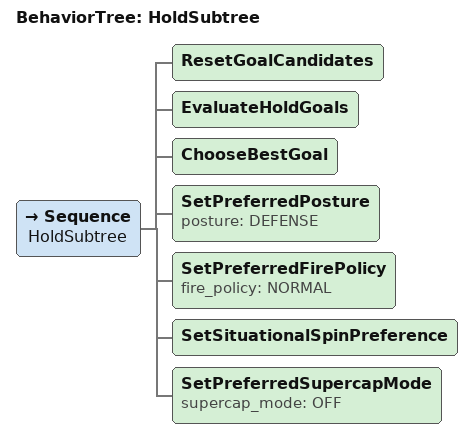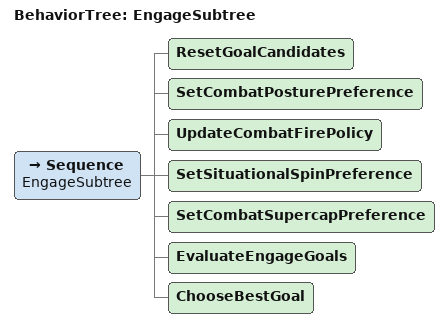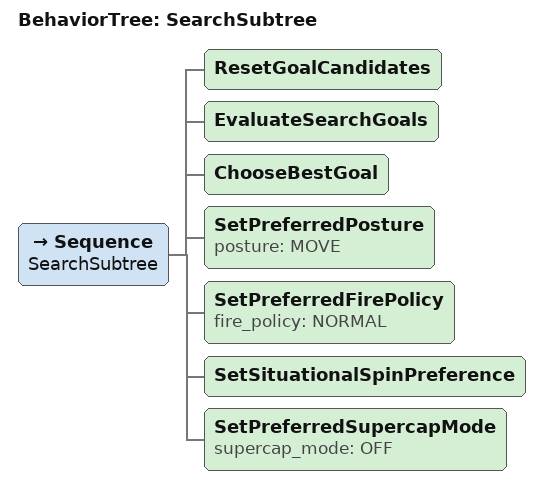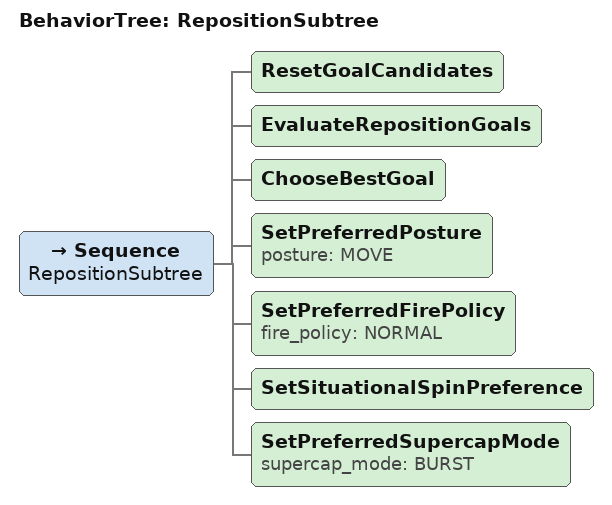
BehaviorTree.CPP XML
<BehaviorTree ID="HoldSubtree">
    <Sequence name="HoldSubtree">
        <ResetGoalCandidates/>
        <EvaluateHoldGoals/>
        <ChooseBestGoal/>
        <SetPreferredPosture posture="DEFENSE"/>
        <SetPreferredFirePolicy fire_policy="NORMAL"/>
        <SetSituationalSpinPreference/>
        <SetPreferredSupercapMode supercap_mode="OFF"/>
    </Sequence>
</BehaviorTree>

<BehaviorTree ID="EngageSubtree">
    <Sequence name="EngageSubtree">
        <ResetGoalCandidates/>
        <SetCombatPosturePreference/>
        <UpdateCombatFirePolicy/>
        <SetSituationalSpinPreference/>
        <SetCombatSupercapPreference/>
        <EvaluateEngageGoals/>
        <ChooseBestGoal/>
    </Sequence>
</BehaviorTree>

<BehaviorTree ID="SearchSubtree">
    <Sequence name="SearchSubtree">
        <ResetGoalCandidates/>
        <EvaluateSearchGoals/>
        <ChooseBestGoal/>
        <SetPreferredPosture posture="MOVE"/>
        <SetPreferredFirePolicy fire_policy="NORMAL"/>
        <SetSituationalSpinPreference/>
        <SetPreferredSupercapMode supercap_mode="OFF"/>
    </Sequence>
</BehaviorTree>

<BehaviorTree ID="RepositionSubtree">
    <Sequence name="RepositionSubtree">
        <ResetGoalCandidates/>
        <EvaluateRepositionGoals/>
        <ChooseBestGoal/>
        <SetPreferredPosture posture="MOVE"/>
        <SetPreferredFirePolicy fire_policy="NORMAL"/>
        <SetSituationalSpinPreference/>
        <SetPreferredSupercapMode supercap_mode="BURST"/>
    </Sequence>
</BehaviorTree>
